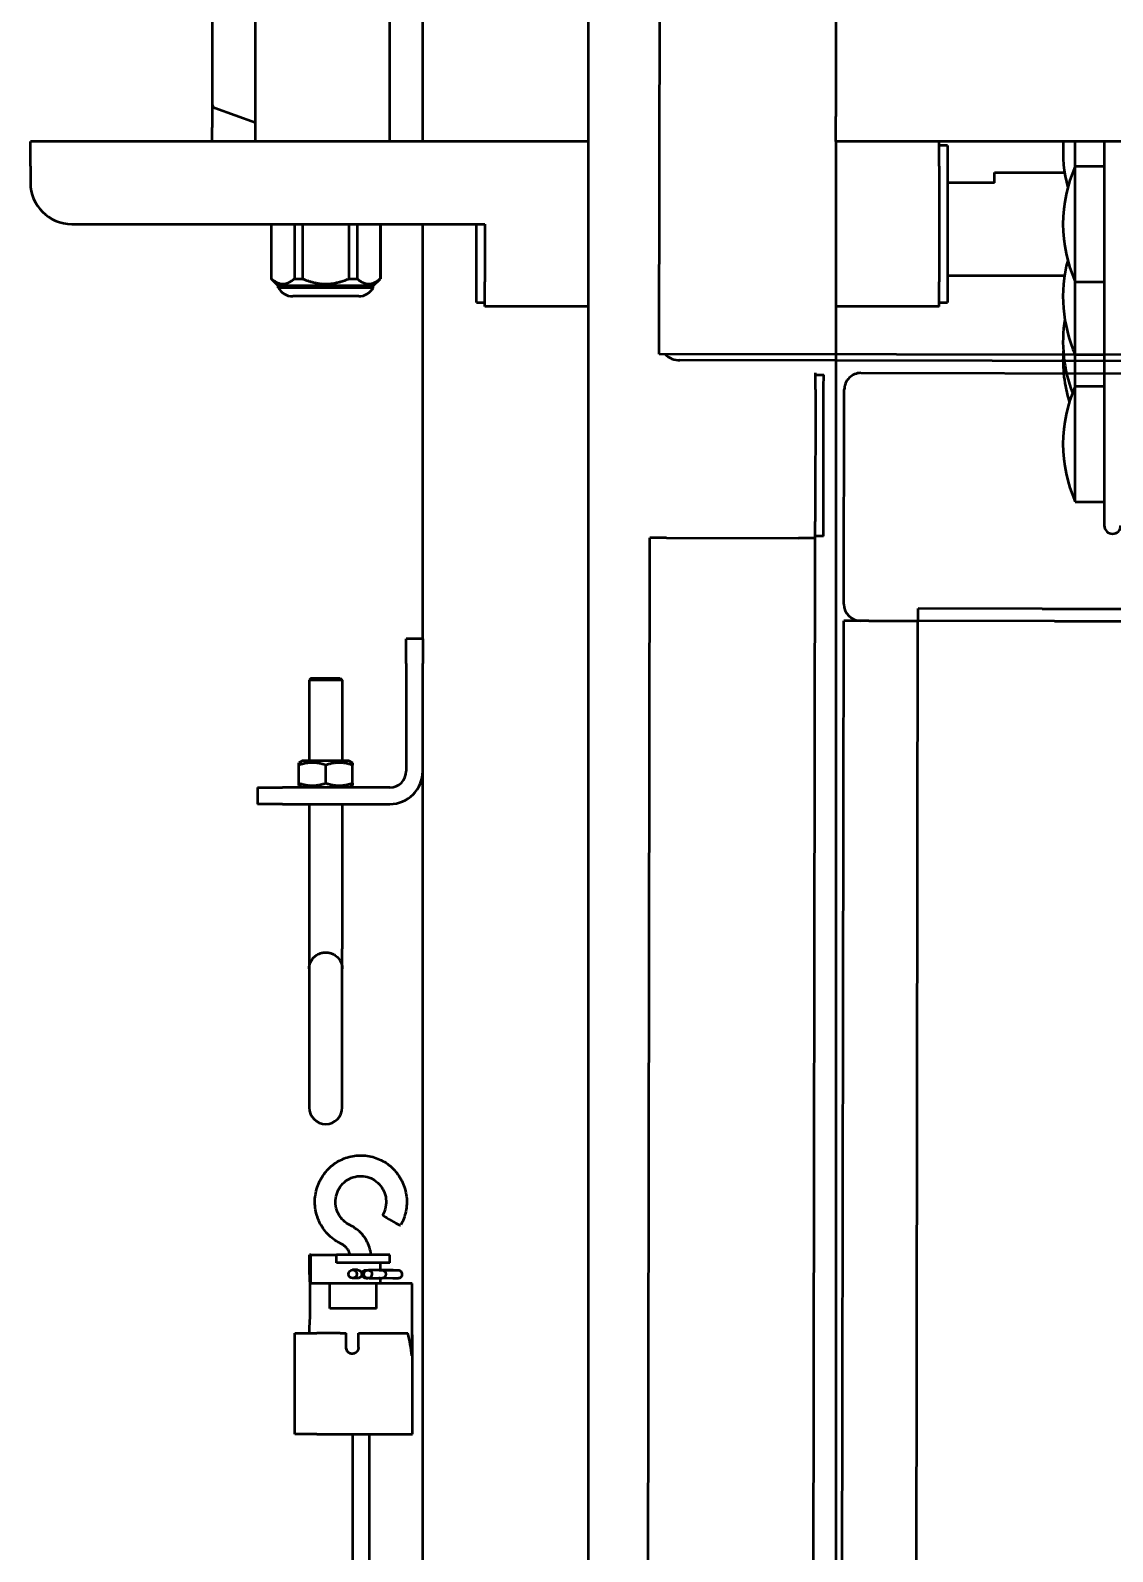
# Model space of a CAD drawing. Extents: x -3873 to 164127, y 7129 to 96529.
# Drawn here: x 50206.7 to 50468.7, y 60914.9 to 61283.2 of the extents above; entities that cross this region are included whole.
import ezdxf

# ---------------------------------------------------------------- set-up
doc = ezdxf.new("R2010")
doc.units = 0
doc.layers.add('LAYOUT Kromeka', color=1, linetype='CONTINUOUS', lineweight=5)
doc.layers.add('Visible (ISO)', color=7, linetype='CONTINUOUS', lineweight=50)

# ---------------------------------------------------------------- blocks, each defined once
blk = doc.blocks.new('KD43-180-CCW Feet Cutter & Unloader')
at = {"layer": 'Visible (ISO)', "color": 1}
for p, q in [((1762.8, 1183), (1762.8, 1534.8)), ((1758.8, 1183), (1758.8, 1527.39)), ((1645.8, 870), (1645.8, 1395.75)), ((1705.8, 284.25), (1705.8, 1395.75)), ((1745.8, 1265.82), (1745.8, 1022.44)), ((1765.83, 1183), (1748.3, 1183)), ((1748.3, 1183), (1748.3, 1160.42)), ((1771.42, 1183), (1765.83, 1183)), ((1771.42, 1183), (1776.77, 1183)), ((1776.77, 1183), (1776.77, 1158.55)), ((1748.4, 1160.45), (1748.4, 1146.55)), ((1761.39, 1162.05), (1761.39, 1158.55)), ((1764.33, 1162.05), (1764.33, 1158.55)), ((1764.34, 1162.05), (1764.34, 1158.55)), ((1748.35, 1158.55), (1748.4, 1158.55)), ((1761.39, 1158.55), (1749.4, 1158.55)), ((1764.34, 1158.55), (1764.33, 1158.55)), ((1765.83, 1158.55), (1764.34, 1158.55)), ((1765.83, 1158.55), (1771.42, 1158.55)), ((1776.77, 1158.55), (1771.42, 1158.55)), ((1773.2, 1158.55), (1773.2, 1157.03)), ((1773.05, 1153.24), (1773.05, 1148.33)), ((1756.99, 1152.55), (1756.99, 1146.55)), ((1756.99, 1152.55), (1768.27, 1152.55)), ((1768.27, 1152.55), (1768.27, 1146.55)), ((1748.4, 1146.55), (1756.99, 1146.55)), ((1756.05, 1146.55), (1756.05, 1145.28)), ((1756.99, 1146.55), (1768.27, 1146.55)), ((1768.27, 1146.55), (1772.88, 1146.55)), ((1772.88, 1146.55), (1772.88, 1139.55)), ((1753.01, 1143.28), (1756.05, 1143.27)), ((1753.02, 1145.28), (1755.66, 1145.27)), ((1756.05, 1143.27), (1755.95, 1143.27)), ((1756.05, 1143.28), (1756.05, 1141.55)), ((1756.34, 1143.27), (1756.46, 1143.27)), ((1756.35, 1145.27), (1756.46, 1145.27)), ((1758.79, 1143.26), (1758.93, 1143.26)), ((1758.81, 1145.26), (1758.94, 1145.26)), ((1759.49, 1143.26), (1759.08, 1143.27)), ((1759.52, 1145.26), (1759.11, 1145.27)), ((1761.59, 1145.25), (1762.78, 1145.25)), ((1761.59, 1143.25), (1762.78, 1143.25)), ((1773.2, 1143.81), (1773.2, 1139.55)), ((1753.8, 1141.55), (1766.66, 1141.55)), ((1753.8, 1141.55), (1753.8, 1139.55)), ((1753.8, 1139.55), (1766.66, 1139.55)), ((1766.66, 1141.55), (1766.66, 1139.55)), ((1772.88, 1139.55), (1766.66, 1139.55)), ((1772.88, 1139.55), (1773.2, 1139.55)), ((1765.3, 1103.94), (1765.3, 1070.3)), ((1773.3, 1070.3), (1773.3, 1103.94)), ((1765.3, 1070.3), (1765.3, 1065.52)), ((1773.3, 1065.52), (1773.3, 1070.3)), ((1765.3, 1030.44), (1765.3, 1065.52)), ((1773.3, 1030.44), (1773.3, 1065.52)), ((1779.8, 1030.44), (1753.8, 1030.44)), ((1779.8, 1030.44), (1785.8, 1030.44)), ((1785.8, 1026.44), (1785.8, 1030.44)), ((1753.8, 1026.44), (1779.8, 1026.44)), ((1763.65, 1026.44), (1762.8, 1025.95)), ((1762.8, 1025.37), (1762.8, 1025.95)), ((1762.8, 1025.37), (1762.8, 1021.02)), ((1769.3, 1025.37), (1769.3, 1021.02)), ((1774.95, 1026.44), (1775.8, 1025.95)), ((1775.8, 1025.95), (1775.8, 1025.37)), ((1775.8, 1025.37), (1775.8, 1021.02)), ((1785.8, 1026.44), (1779.8, 1026.44)), ((1745.8, 1022.44), (1745.8, 996.44)), ((1749.8, 996.44), (1749.8, 1022.44)), ((1762.8, 1020.44), (1762.8, 1021.02)), ((1763.65, 1019.94), (1762.8, 1020.44)), ((1774.95, 1019.94), (1775.8, 1020.44)), ((1775.8, 1021.02), (1775.8, 1020.44)), ((1763.65, 1019.94), (1774.95, 1019.94)), ((1765.3, 1000.44), (1765.3, 1019.94)), ((1773.3, 1000.44), (1773.3, 1019.94)), ((1765.3, 1000.44), (1773.3, 1000.44)), ((1765.8, 999.94), (1765.3, 1000.44)), ((1772.8, 999.94), (1765.8, 999.94)), ((1772.8, 999.94), (1773.3, 1000.44)), ((1745.8, 990.44), (1745.8, 996.44)), ((1749.8, 996.44), (1749.8, 990.44)), ((1745.8, 990.44), (1745.8, 890)), ((1745.8, 990.44), (1749.8, 990.44)), ((1580.8, 870), (1580.8, 963)), ((1587.83, 957.26), (1580.8, 957.26)), ((1587.83, 957.26), (1587.83, 929.26)), ((1587.83, 929.26), (1580.8, 929.26)), ((1587.83, 929.26), (1587.83, 921.63)), ((1587.83, 921.63), (1580.8, 921.63)), ((1587.83, 921.63), (1587.83, 904)), ((1620.8, 910), (1645.8, 910)), ((1620.8, 910), (1620.8, 904)), ((1705.8, 910), (1730.8, 910)), ((1730.8, 910), (1730.8, 904)), ((1618.8, 903), (1618.8, 909)), ((1620.8, 909), (1618.8, 909)), ((1732.8, 909), (1730.8, 909)), ((1732.8, 909), (1732.8, 903)), ((1761.3, 907.5), (1777.3, 907.5)), ((1587.83, 904), (1580.8, 904)), ((1587.83, 904), (1587.83, 876)), ((1618.8, 902.5), (1590.41, 902.5)), ((1618.8, 877), (1618.8, 903)), ((1620.8, 876), (1620.8, 904)), ((1730.8, 890), (1730.8, 904)), ((1732.8, 903), (1732.8, 890)), ((1757.8, 905), (1756.05, 903.25)), ((1756.1, 903.25), (1756.05, 903.25)), ((1756.05, 890), (1756.05, 903.25)), ((1756.1, 890), (1756.1, 903.25)), ((1757.8, 905.44), (1780.8, 905.44)), ((1757.8, 905.44), (1757.8, 905)), ((1757.8, 905), (1780.8, 905)), ((1763.68, 903.25), (1761.72, 903.25)), ((1761.72, 890), (1761.72, 903.25)), ((1763.68, 890), (1763.68, 903.25)), ((1774.92, 890), (1774.92, 903.25)), ((1776.88, 903.25), (1774.92, 903.25)), ((1776.88, 890), (1776.88, 903.25)), ((1780.8, 905.44), (1780.8, 905)), ((1780.8, 905), (1782.55, 903.25)), ((1782.5, 890), (1782.5, 903.25)), ((1782.55, 903.25), (1782.5, 903.25)), ((1782.55, 890), (1782.55, 903.25)), ((1830.8, 890), (1730.8, 890)), ((1607.4, 877.5), (1590.41, 877.5)), ((1607.4, 880), (1618.8, 880)), ((1607.4, 880), (1607.4, 877.5)), ((1618.8, 871), (1618.8, 877)), ((1840.8, 876), (1840.8, 880)), ((1587.83, 876), (1580.8, 876)), ((1587.83, 876), (1587.83, 870)), ((1620.8, 876), (1620.8, 870)), ((1840.8, 876), (1840.8, 870)), ((1185.8, 870), (1645.8, 870)), ((1618.8, 871), (1620.8, 871)), ((1645.8, 870), (1645.8, 864)), ((1705.8, 870), (1840.8, 870)), ((1745.8, 870), (1745.8, 806)), ((1753.8, 870), (1753.8, 806)), ((1786.3, 870), (1786.3, 804)), ((1796.8, 870), (1796.8, 866.62)), ((1796.8, 860.98), (1796.8, 866.62)), ((1645.8, 816), (1645.8, 864)), ((1786.3, 865.5), (1796.14, 861.92)), ((1796.8, 860.71), (1796.8, 860.98)), ((1796.8, 860.04), (1796.8, 860.71)), ((1796.8, 820.46), (1796.8, 860.04))]:
    blk.add_line(p, q, dxfattribs=at)
for centre, radius, start, end in [((1769.3, 1103.94), 4, 0, 180), ((1753.8, 1022.44), 8, 90, 180), ((1753.8, 1022.44), 4, 90, 180), ((1578.8, 963), 2, 0, 180), ((1556.3, 943.26), 34.5, 336.0589, 23.9411), ((1556.3, 922.92), 34.5, 356.357, 17.1473), ((1556.3, 918.53), 34.5, 350.9124, 21.0001), ((1556.3, 907.63), 34.5, 345.1933, 23.9411), ((1761.3, 903.5), 4, 90, 151.045), ((1777.3, 903.5), 4, 28.955, 90), ((1556.3, 890), 34.5, 336.0589, 23.9411), ((1830.8, 880), 10, 0, 90), ((1556.3, 872.37), 34.5, 356.0668, 14.8067), ((1795.8, 860.98), 1, 0, 70)]:
    blk.add_arc(centre, radius, start, end, dxfattribs=at)
for centre, major_axis, ratio, start_param, end_param in [((1760.8, 1164.07), (3.02, 21.82), 0.55582, 1.647579, 1.902325), ((1760.8, 1164.07), (3.02, -21.82), 0.55582, 4.635607, 4.890353), ((1760.8, 1164.07), (3, 21.65), 0.55582, 1.671467, 1.814859), ((1753.33, 1131.13), (2.17, -1.24), 0.083251, 0, 3.141593)]:
    blk.add_ellipse(centre, major_axis=major_axis, ratio=ratio, start_param=start_param, end_param=end_param, dxfattribs=at)
for centre, major_axis, ratio in [((1759.1, 1144.27), (0.014, 1), 0.995536), ((1762.78, 1144.25), (0, 1), 0.986041)]:
    blk.add_ellipse(centre, major_axis=major_axis, ratio=ratio, dxfattribs=at)
for points, knots in [([(1761.39, 1162.05), (1761.39, 1162.08), (1761.39, 1162.11), (1761.39, 1162.13), (1761.39, 1162.16), (1761.39, 1162.19), (1761.4, 1162.22), (1761.4, 1162.24), (1761.4, 1162.27), (1761.41, 1162.3), (1761.41, 1162.33), (1761.42, 1162.35), (1761.42, 1162.38), (1761.43, 1162.41), (1761.44, 1162.43), (1761.44, 1162.46), (1761.45, 1162.49), (1761.46, 1162.51), (1761.47, 1162.54), (1761.48, 1162.57), (1761.49, 1162.59), (1761.5, 1162.62), (1761.51, 1162.64), (1761.52, 1162.67), (1761.53, 1162.69), (1761.54, 1162.72), (1761.56, 1162.74), (1761.57, 1162.77), (1761.58, 1162.79), (1761.6, 1162.82), (1761.61, 1162.84), (1761.63, 1162.86), (1761.64, 1162.89), (1761.66, 1162.91), (1761.67, 1162.93), (1761.69, 1162.96), (1761.71, 1162.98), (1761.73, 1163), (1761.74, 1163.02), (1761.76, 1163.04), (1761.78, 1163.06), (1761.8, 1163.08), (1761.82, 1163.1), (1761.84, 1163.12), (1761.86, 1163.14), (1761.88, 1163.16), (1761.9, 1163.18), (1761.92, 1163.2), (1761.94, 1163.21), (1761.97, 1163.24), (1762.01, 1163.27), (1762.04, 1163.29), (1762.08, 1163.31), (1762.12, 1163.34), (1762.15, 1163.36), (1762.19, 1163.38), (1762.23, 1163.4), (1762.27, 1163.42), (1762.29, 1163.42), (1762.31, 1163.43), (1762.32, 1163.44), (1762.34, 1163.45), (1762.36, 1163.46), (1762.38, 1163.46), (1762.42, 1163.48), (1762.46, 1163.49), (1762.51, 1163.5), (1762.55, 1163.51), (1762.59, 1163.52), (1762.63, 1163.53), (1762.67, 1163.54), (1762.71, 1163.54), (1762.75, 1163.54), (1762.8, 1163.55), (1762.84, 1163.55), (1762.88, 1163.55), (1762.92, 1163.55), (1762.96, 1163.55), (1763.01, 1163.54), (1763.05, 1163.54), (1763.09, 1163.54), (1763.13, 1163.53), (1763.17, 1163.52), (1763.21, 1163.51), (1763.25, 1163.5), (1763.29, 1163.49), (1763.33, 1163.48), (1763.37, 1163.46), (1763.39, 1163.46), (1763.41, 1163.45), (1763.43, 1163.44), (1763.45, 1163.43), (1763.47, 1163.42), (1763.49, 1163.42), (1763.53, 1163.4), (1763.56, 1163.38), (1763.6, 1163.36), (1763.64, 1163.34), (1763.67, 1163.31), (1763.71, 1163.29), (1763.74, 1163.27), (1763.78, 1163.24), (1763.81, 1163.21), (1763.83, 1163.2), (1763.85, 1163.18), (1763.87, 1163.16), (1763.89, 1163.14), (1763.91, 1163.12), (1763.93, 1163.1), (1763.95, 1163.08), (1763.96, 1163.06), (1763.98, 1163.04), (1764, 1163.02), (1764.02, 1163), (1764.03, 1162.98), (1764.05, 1162.96), (1764.07, 1162.93), (1764.08, 1162.91), (1764.1, 1162.89), (1764.11, 1162.86), (1764.13, 1162.84), (1764.14, 1162.82), (1764.15, 1162.79), (1764.17, 1162.77), (1764.18, 1162.74), (1764.19, 1162.72), (1764.2, 1162.69), (1764.22, 1162.67), (1764.23, 1162.64), (1764.24, 1162.62), (1764.25, 1162.59), (1764.26, 1162.57), (1764.26, 1162.54), (1764.27, 1162.51), (1764.28, 1162.49), (1764.29, 1162.46), (1764.3, 1162.43), (1764.3, 1162.41), (1764.31, 1162.38), (1764.31, 1162.35), (1764.32, 1162.33), (1764.32, 1162.3), (1764.33, 1162.27), (1764.33, 1162.24), (1764.34, 1162.22), (1764.34, 1162.19), (1764.34, 1162.16), (1764.34, 1162.13), (1764.34, 1162.11), (1764.34, 1162.08), (1764.34, 1162.05)], [0, 0, 0, 0, 0.082987, 0.082987, 0.082987, 0.166304, 0.166304, 0.166304, 0.249831, 0.249831, 0.249831, 0.333433, 0.333433, 0.333433, 0.416974, 0.416974, 0.416974, 0.500317, 0.500317, 0.500317, 0.583338, 0.583338, 0.583338, 0.666294, 0.666294, 0.666294, 0.749584, 0.749584, 0.749584, 0.833095, 0.833095, 0.833095, 0.916695, 0.916695, 0.916695, 1.000248, 1.000248, 1.000248, 1.083622, 1.083622, 1.083622, 1.166691, 1.166691, 1.166691, 1.249612, 1.249612, 1.249612, 1.332867, 1.332867, 1.332867, 1.461712, 1.461712, 1.461712, 1.59063, 1.59063, 1.59063, 1.719134, 1.719134, 1.719134, 1.783092, 1.783092, 1.783092, 1.847006, 1.847006, 1.847006, 1.974988, 1.974988, 1.974988, 2.102809, 2.102809, 2.102809, 2.230578, 2.230578, 2.230578, 2.35829, 2.35829, 2.35829, 2.486001, 2.486001, 2.486001, 2.613741, 2.613741, 2.613741, 2.741577, 2.741577, 2.741577, 2.869617, 2.869617, 2.869617, 2.933576, 2.933576, 2.933576, 2.99748, 2.99748, 2.99748, 3.125856, 3.125856, 3.125856, 3.254735, 3.254735, 3.254735, 3.383632, 3.383632, 3.383632, 3.466969, 3.466969, 3.466969, 3.549984, 3.549984, 3.549984, 3.632945, 3.632945, 3.632945, 3.716242, 3.716242, 3.716242, 3.799756, 3.799756, 3.799756, 3.883356, 3.883356, 3.883356, 3.966905, 3.966905, 3.966905, 4.050272, 4.050272, 4.050272, 4.133332, 4.133332, 4.133332, 4.216257, 4.216257, 4.216257, 4.29952, 4.29952, 4.29952, 4.383018, 4.383018, 4.383018, 4.466616, 4.466616, 4.466616, 4.550177, 4.550177, 4.550177, 4.633567, 4.633567, 4.633567, 4.716658, 4.716658, 4.716658, 4.716658]), ([(1762.87, 1163.55), (1763.06, 1163.55), (1763.25, 1163.51), (1763.61, 1163.36), (1763.77, 1163.24), (1764.03, 1162.98), (1764.14, 1162.81), (1764.29, 1162.44), (1764.33, 1162.24), (1764.33, 1162.05)], [0.6795936, 0.6795936, 0.6795936, 0.6795936, 0.7353124, 0.7353124, 0.7918747, 0.7918747, 0.8484374, 0.8484374, 0.9050001, 0.9050001, 0.9050001, 0.9050001]), ([(1773.2, 1157.03), (1773.2, 1156.97), (1773.2, 1156.92), (1773.2, 1156.86), (1773.2, 1156.81), (1773.19, 1156.76), (1773.19, 1156.7), (1773.19, 1156.64), (1773.19, 1156.59), (1773.18, 1156.52), (1773.18, 1156.46), (1773.18, 1156.4), (1773.17, 1156.34), (1773.17, 1156.3), (1773.17, 1156.27), (1773.17, 1156.24), (1773.16, 1156.21), (1773.16, 1156.17), (1773.16, 1156.14), (1773.16, 1156.07), (1773.15, 1156), (1773.15, 1155.93), (1773.14, 1155.86), (1773.14, 1155.79), (1773.13, 1155.71), (1773.13, 1155.64), (1773.13, 1155.56), (1773.12, 1155.48), (1773.12, 1155.45), (1773.12, 1155.41), (1773.11, 1155.37), (1773.11, 1155.33), (1773.11, 1155.29), (1773.11, 1155.25), (1773.1, 1155.17), (1773.1, 1155.09), (1773.1, 1155.01), (1773.09, 1154.93), (1773.09, 1154.85), (1773.09, 1154.77), (1773.08, 1154.72), (1773.08, 1154.68), (1773.08, 1154.64), (1773.08, 1154.6), (1773.08, 1154.56), (1773.08, 1154.52), (1773.07, 1154.47), (1773.07, 1154.43), (1773.07, 1154.39), (1773.07, 1154.35), (1773.07, 1154.31), (1773.07, 1154.26), (1773.07, 1154.22), (1773.07, 1154.18), (1773.06, 1154.14), (1773.06, 1154.11), (1773.06, 1154.09), (1773.06, 1154.07), (1773.06, 1154.06), (1773.06, 1154.05), (1773.06, 1154.04), (1773.06, 1154.03), (1773.06, 1154.02), (1773.06, 1154.01), (1773.06, 1153.92), (1773.06, 1153.84), (1773.06, 1153.75), (1773.06, 1153.67), (1773.06, 1153.58), (1773.05, 1153.49), (1773.05, 1153.41), (1773.05, 1153.32), (1773.05, 1153.24)], [8.804511, 8.804511, 8.804511, 8.804511, 9.088109, 9.088109, 9.088109, 9.349043, 9.349043, 9.349043, 9.609465, 9.609465, 9.609465, 9.868732, 9.868732, 9.868732, 9.997968, 9.997968, 9.997968, 10.12723, 10.12723, 10.12723, 10.385791, 10.385791, 10.385791, 10.644721, 10.644721, 10.644721, 10.903595, 10.903595, 10.903595, 11.032853, 11.032853, 11.032853, 11.162169, 11.162169, 11.162169, 11.421066, 11.421066, 11.421066, 11.679984, 11.679984, 11.679984, 11.809309, 11.809309, 11.809309, 11.938543, 11.938543, 11.938543, 12.067836, 12.067836, 12.067836, 12.197161, 12.197161, 12.197161, 12.326475, 12.326475, 12.326475, 12.39111, 12.39111, 12.39111, 12.42342, 12.42342, 12.42342, 12.455723, 12.455723, 12.455723, 12.714302, 12.714302, 12.714302, 12.973028, 12.973028, 12.973028, 13.231616, 13.231616, 13.231616, 13.231616]), ([(1773.05, 1148.33), (1773.05, 1148.27), (1773.05, 1148.2), (1773.05, 1148.14), (1773.05, 1148.07), (1773.06, 1148.01), (1773.06, 1147.94), (1773.06, 1147.88), (1773.06, 1147.81), (1773.06, 1147.75), (1773.06, 1147.68), (1773.06, 1147.62), (1773.06, 1147.55), (1773.06, 1147.49), (1773.06, 1147.42), (1773.07, 1147.36), (1773.07, 1147.29), (1773.07, 1147.23), (1773.07, 1147.17), (1773.07, 1147.1), (1773.07, 1147.04), (1773.08, 1146.97), (1773.08, 1146.91), (1773.08, 1146.85), (1773.08, 1146.78), (1773.08, 1146.72), (1773.09, 1146.66), (1773.09, 1146.59), (1773.09, 1146.53), (1773.09, 1146.47), (1773.1, 1146.41), (1773.1, 1146.28), (1773.11, 1146.16), (1773.11, 1146.04), (1773.12, 1145.91), (1773.12, 1145.79), (1773.13, 1145.67), (1773.13, 1145.62), (1773.14, 1145.56), (1773.14, 1145.5), (1773.14, 1145.44), (1773.14, 1145.38), (1773.15, 1145.32), (1773.15, 1145.23), (1773.16, 1145.14), (1773.16, 1145.05), (1773.16, 1144.97), (1773.17, 1144.88), (1773.17, 1144.79), (1773.17, 1144.75), (1773.17, 1144.71), (1773.18, 1144.67), (1773.18, 1144.62), (1773.18, 1144.58), (1773.18, 1144.54), (1773.18, 1144.46), (1773.19, 1144.38), (1773.19, 1144.3), (1773.19, 1144.22), (1773.19, 1144.14), (1773.2, 1144.07), (1773.2, 1144.03), (1773.2, 1143.99), (1773.2, 1143.96), (1773.2, 1143.92), (1773.2, 1143.89), (1773.2, 1143.85), (1773.2, 1143.84), (1773.2, 1143.83), (1773.2, 1143.81)], [0, 0, 0, 0, 0.195803, 0.195803, 0.195803, 0.391758, 0.391758, 0.391758, 0.587772, 0.587772, 0.587772, 0.783743, 0.783743, 0.783743, 0.979567, 0.979567, 0.979567, 1.175311, 1.175311, 1.175311, 1.371112, 1.371112, 1.371112, 1.566889, 1.566889, 1.566889, 1.76266, 1.76266, 1.76266, 1.95863, 1.95863, 1.95863, 2.350861, 2.350861, 2.350861, 2.742917, 2.742917, 2.742917, 2.938696, 2.938696, 2.938696, 3.134584, 3.134584, 3.134584, 3.442283, 3.442283, 3.442283, 3.749944, 3.749944, 3.749944, 3.903646, 3.903646, 3.903646, 4.057243, 4.057243, 4.057243, 4.364697, 4.364697, 4.364697, 4.672129, 4.672129, 4.672129, 4.825775, 4.825775, 4.825775, 4.979885, 4.979885, 4.979885, 5.039042, 5.039042, 5.039042, 5.039042]), ([(1756.05, 1143.26), (1755.89, 1143.26), (1755.74, 1143.26), (1755.21, 1143.27), (1754.83, 1143.27), (1754.11, 1143.27), (1753.76, 1143.27), (1753.13, 1143.28), (1752.84, 1143.28), (1752.38, 1143.28), (1752.19, 1143.28), (1751.92, 1143.29), (1751.88, 1143.28), (1751.81, 1143.29), (1751.8, 1143.29), (1751.79, 1143.29), (1751.78, 1143.29), (1751.77, 1143.29), (1751.77, 1143.29), (1751.74, 1143.29), (1751.72, 1143.29), (1751.68, 1143.3), (1751.66, 1143.3), (1751.58, 1143.32), (1751.52, 1143.33), (1751.38, 1143.39), (1751.29, 1143.44), (1751.13, 1143.57), (1751.05, 1143.65), (1750.94, 1143.83), (1750.89, 1143.93), (1750.84, 1144.13), (1750.83, 1144.24), (1750.84, 1144.45), (1750.87, 1144.56), (1750.94, 1144.76), (1751, 1144.85), (1751.14, 1145.01), (1751.22, 1145.08), (1751.4, 1145.19), (1751.5, 1145.24), (1751.63, 1145.27), (1751.66, 1145.27), (1751.7, 1145.28), (1751.72, 1145.28), (1751.75, 1145.28), (1751.75, 1145.28), (1751.77, 1145.28), (1751.78, 1145.28), (1751.79, 1145.29), (1751.8, 1145.29), (1751.81, 1145.29), (1751.82, 1145.29), (1751.83, 1145.29), (1751.83, 1145.29), (1751.84, 1145.29), (1751.85, 1145.29), (1751.9, 1145.29), (1751.97, 1145.29), (1752.19, 1145.29), (1752.4, 1145.29), (1752.77, 1145.28), (1752.89, 1145.28), (1753.02, 1145.28)], [0.416877, 0.416877, 0.416877, 0.416877, 0.464239, 0.464239, 0.575822, 0.575822, 0.687402, 0.687402, 0.798997, 0.798997, 0.910657, 0.910657, 1.022478, 1.022478, 1.029428, 1.029428, 1.031442, 1.031442, 1.034632, 1.034632, 1.041056, 1.041056, 1.04733, 1.04733, 1.064888, 1.064888, 1.094378, 1.094378, 1.126252, 1.126252, 1.158114, 1.158114, 1.189978, 1.189978, 1.221842, 1.221842, 1.253706, 1.253706, 1.28557, 1.28557, 1.31743, 1.31743, 1.325124, 1.325124, 1.330902, 1.330902, 1.3335, 1.3335, 1.336678, 1.336678, 1.339858, 1.339858, 1.346189, 1.346189, 1.354637, 1.354637, 1.379961, 1.379961, 1.456323, 1.456323, 1.575367, 1.575367, 1.62707, 1.62707, 1.62707, 1.62707]), ([(1753.01, 1143.28), (1752.72, 1143.28), (1752.48, 1143.28), (1752.11, 1143.29), (1751.97, 1143.29), (1751.87, 1143.29), (1751.85, 1143.29), (1751.85, 1143.29)], [0, 0, 0, 0, 0.1133688, 0.1133688, 0.2245975, 0.2245975, 0.2725485, 0.2725485, 0.2725485, 0.2725485]), ([(1755.95, 1143.27), (1755.86, 1143.28), (1755.8, 1143.28), (1755.76, 1143.28), (1755.76, 1143.28), (1755.75, 1143.28), (1755.75, 1143.28), (1755.74, 1143.28), (1755.73, 1143.28), (1755.72, 1143.28), (1755.72, 1143.28), (1755.71, 1143.28), (1755.69, 1143.28), (1755.67, 1143.28), (1755.66, 1143.28), (1755.63, 1143.29), (1755.6, 1143.29), (1755.52, 1143.31), (1755.46, 1143.32), (1755.31, 1143.38), (1755.21, 1143.44), (1755.05, 1143.57), (1754.98, 1143.65), (1754.87, 1143.83), (1754.82, 1143.93), (1754.77, 1144.14), (1754.76, 1144.24), (1754.78, 1144.46), (1754.8, 1144.56), (1754.88, 1144.76), (1754.94, 1144.85), (1755.08, 1145.01), (1755.16, 1145.08), (1755.35, 1145.19), (1755.45, 1145.23), (1755.58, 1145.26), (1755.6, 1145.26), (1755.65, 1145.27), (1755.67, 1145.27), (1755.69, 1145.27), (1755.7, 1145.27), (1755.72, 1145.28), (1755.72, 1145.28), (1755.73, 1145.28), (1755.74, 1145.28), (1755.75, 1145.28), (1755.75, 1145.28), (1755.76, 1145.28), (1755.76, 1145.28), (1755.77, 1145.28), (1755.77, 1145.28), (1755.79, 1145.28), (1755.81, 1145.28), (1755.92, 1145.28), (1756.04, 1145.28), (1756.25, 1145.27), (1756.3, 1145.27), (1756.35, 1145.27)], [0, 0, 0, 0, 0.0655355, 0.0655355, 0.0742259, 0.0742259, 0.0807516, 0.0807516, 0.0843344, 0.0843344, 0.0859662, 0.0859662, 0.0892737, 0.0892737, 0.0925201, 0.0925201, 0.0998872, 0.0998872, 0.1184841, 0.1184841, 0.1493613, 0.1493613, 0.1812366, 0.1812366, 0.2130994, 0.2130994, 0.2449632, 0.2449632, 0.276827, 0.276827, 0.3086907, 0.3086907, 0.3405545, 0.3405545, 0.3724169, 0.3724169, 0.3802086, 0.3802086, 0.3860579, 0.3860579, 0.3889697, 0.3889697, 0.3910054, 0.3910054, 0.392637, 0.392637, 0.3959189, 0.3959189, 0.3995375, 0.3995375, 0.4103779, 0.4103779, 0.4429446, 0.4429446, 0.5218405, 0.5218405, 0.5430116, 0.5430116, 0.5430116, 0.5430116]), ([(1756.34, 1143.27), (1756.19, 1143.28), (1756.06, 1143.28), (1755.87, 1143.28), (1755.81, 1143.28), (1755.78, 1143.28), (1755.78, 1143.28), (1755.78, 1143.28)], [0, 0, 0, 0, 0.0646971, 0.0646971, 0.1281028, 0.1281028, 0.1396575, 0.1396575, 0.1396575, 0.1396575]), ([(1758.81, 1145.26), (1758.8, 1145.26), (1758.79, 1145.26), (1758.78, 1145.26), (1758.74, 1145.26), (1758.71, 1145.26), (1758.67, 1145.26), (1758.64, 1145.26), (1758.6, 1145.26), (1758.57, 1145.26), (1758.53, 1145.26), (1758.5, 1145.26), (1758.46, 1145.26), (1758.43, 1145.26), (1758.39, 1145.26), (1758.36, 1145.25), (1758.33, 1145.25), (1758.29, 1145.25), (1758.26, 1145.25), (1758.23, 1145.25), (1758.19, 1145.25), (1758.16, 1145.25), (1758.13, 1145.24), (1758.09, 1145.24), (1758.06, 1145.24), (1758.03, 1145.24), (1758, 1145.24), (1757.97, 1145.24), (1757.93, 1145.23), (1757.9, 1145.23), (1757.87, 1145.23), (1757.84, 1145.23), (1757.81, 1145.23), (1757.78, 1145.23), (1757.75, 1145.23), (1757.72, 1145.23), (1757.69, 1145.23), (1757.66, 1145.23), (1757.63, 1145.22), (1757.6, 1145.22), (1757.57, 1145.22), (1757.54, 1145.22), (1757.51, 1145.22), (1757.48, 1145.22), (1757.46, 1145.22), (1757.43, 1145.22), (1757.4, 1145.22), (1757.37, 1145.22), (1757.35, 1145.22), (1757.32, 1145.22), (1757.29, 1145.22), (1757.27, 1145.22), (1757.24, 1145.23), (1757.21, 1145.23), (1757.19, 1145.23), (1757.16, 1145.23), (1757.14, 1145.23), (1757.11, 1145.23), (1757.09, 1145.23), (1757.06, 1145.23), (1757.04, 1145.23), (1757.01, 1145.24), (1756.99, 1145.24), (1756.97, 1145.24), (1756.94, 1145.24), (1756.92, 1145.24), (1756.9, 1145.24), (1756.87, 1145.25), (1756.85, 1145.25), (1756.83, 1145.25), (1756.81, 1145.25), (1756.79, 1145.25), (1756.77, 1145.25), (1756.75, 1145.26), (1756.72, 1145.26), (1756.7, 1145.26), (1756.68, 1145.26), (1756.67, 1145.26), (1756.65, 1145.26), (1756.63, 1145.27), (1756.61, 1145.27), (1756.59, 1145.27), (1756.57, 1145.27), (1756.55, 1145.27), (1756.54, 1145.27), (1756.52, 1145.27), (1756.5, 1145.27), (1756.49, 1145.27), (1756.48, 1145.27), (1756.47, 1145.27), (1756.46, 1145.27)], [0.204171, 0.204171, 0.204171, 0.204171, 0.237211, 0.237211, 0.237211, 0.355814, 0.355814, 0.355814, 0.474347, 0.474347, 0.474347, 0.592949, 0.592949, 0.592949, 0.711645, 0.711645, 0.711645, 0.830402, 0.830402, 0.830402, 0.949182, 0.949182, 0.949182, 1.067945, 1.067945, 1.067945, 1.186653, 1.186653, 1.186653, 1.305266, 1.305266, 1.305266, 1.423794, 1.423794, 1.423794, 1.542385, 1.542385, 1.542385, 1.661017, 1.661017, 1.661017, 1.779648, 1.779648, 1.779648, 1.89824, 1.89824, 1.89824, 2.01677, 2.01677, 2.01677, 2.135416, 2.135416, 2.135416, 2.254215, 2.254215, 2.254215, 2.37314, 2.37314, 2.37314, 2.492155, 2.492155, 2.492155, 2.611221, 2.611221, 2.611221, 2.730298, 2.730298, 2.730298, 2.849346, 2.849346, 2.849346, 2.968323, 2.968323, 2.968323, 3.08719, 3.08719, 3.08719, 3.205907, 3.205907, 3.205907, 3.324457, 3.324457, 3.324457, 3.44303, 3.44303, 3.44303, 3.561639, 3.561639, 3.561639, 3.628332, 3.628332, 3.628332, 3.628332]), ([(1756.46, 1143.27), (1756.47, 1143.27), (1756.48, 1143.27), (1756.48, 1143.27), (1756.5, 1143.27), (1756.52, 1143.27), (1756.53, 1143.28), (1756.55, 1143.28), (1756.57, 1143.28), (1756.59, 1143.28), (1756.6, 1143.28), (1756.62, 1143.28), (1756.64, 1143.28), (1756.66, 1143.28), (1756.68, 1143.28), (1756.7, 1143.28), (1756.72, 1143.29), (1756.74, 1143.29), (1756.76, 1143.29), (1756.78, 1143.29), (1756.8, 1143.29), (1756.83, 1143.29), (1756.85, 1143.3), (1756.87, 1143.3), (1756.89, 1143.3), (1756.92, 1143.3), (1756.94, 1143.3), (1756.96, 1143.3), (1756.99, 1143.3), (1757.01, 1143.31), (1757.03, 1143.31), (1757.06, 1143.31), (1757.08, 1143.31), (1757.11, 1143.31), (1757.13, 1143.31), (1757.16, 1143.31), (1757.18, 1143.31), (1757.21, 1143.31), (1757.23, 1143.31), (1757.26, 1143.31), (1757.29, 1143.32), (1757.31, 1143.32), (1757.34, 1143.32), (1757.37, 1143.32), (1757.4, 1143.32), (1757.42, 1143.32), (1757.45, 1143.32), (1757.48, 1143.32), (1757.51, 1143.31), (1757.54, 1143.31), (1757.57, 1143.31), (1757.59, 1143.31), (1757.62, 1143.31), (1757.65, 1143.31), (1757.68, 1143.31), (1757.71, 1143.31), (1757.74, 1143.31), (1757.77, 1143.31), (1757.8, 1143.31), (1757.84, 1143.3), (1757.87, 1143.3), (1757.9, 1143.3), (1757.93, 1143.3), (1757.96, 1143.3), (1757.99, 1143.3), (1758.02, 1143.29), (1758.06, 1143.29), (1758.09, 1143.29), (1758.12, 1143.29), (1758.15, 1143.29), (1758.19, 1143.29), (1758.22, 1143.28), (1758.25, 1143.28), (1758.29, 1143.28), (1758.32, 1143.28), (1758.35, 1143.28), (1758.39, 1143.28), (1758.42, 1143.27), (1758.46, 1143.27), (1758.49, 1143.27), (1758.53, 1143.27), (1758.56, 1143.27), (1758.6, 1143.27), (1758.63, 1143.27), (1758.67, 1143.27), (1758.7, 1143.26), (1758.74, 1143.26), (1758.77, 1143.26), (1758.78, 1143.26), (1758.79, 1143.26), (1758.79, 1143.26)], [0.194305, 0.194305, 0.194305, 0.194305, 0.236981, 0.236981, 0.236981, 0.355516, 0.355516, 0.355516, 0.474016, 0.474016, 0.474016, 0.592491, 0.592491, 0.592491, 0.711131, 0.711131, 0.711131, 0.829918, 0.829918, 0.829918, 0.948814, 0.948814, 0.948814, 1.06778, 1.06778, 1.06778, 1.186775, 1.186775, 1.186775, 1.305757, 1.305757, 1.305757, 1.424687, 1.424687, 1.424687, 1.543526, 1.543526, 1.543526, 1.66224, 1.66224, 1.66224, 1.780799, 1.780799, 1.780799, 1.899278, 1.899278, 1.899278, 2.017907, 2.017907, 2.017907, 2.136674, 2.136674, 2.136674, 2.255546, 2.255546, 2.255546, 2.374487, 2.374487, 2.374487, 2.493458, 2.493458, 2.493458, 2.612418, 2.612418, 2.612418, 2.731326, 2.731326, 2.731326, 2.85014, 2.85014, 2.85014, 2.968819, 2.968819, 2.968819, 3.087325, 3.087325, 3.087325, 3.205837, 3.205837, 3.205837, 3.324443, 3.324443, 3.324443, 3.443084, 3.443084, 3.443084, 3.561707, 3.561707, 3.561707, 3.583733, 3.583733, 3.583733, 3.583733]), ([(1759.52, 1145.26), (1759.52, 1145.26), (1759.53, 1145.26), (1759.54, 1145.26), (1759.54, 1145.26), (1759.54, 1145.26), (1759.55, 1145.26), (1759.55, 1145.26), (1759.56, 1145.26), (1759.57, 1145.26), (1759.57, 1145.26), (1759.6, 1145.26), (1759.62, 1145.26), (1759.7, 1145.25), (1759.77, 1145.23), (1759.89, 1145.19), (1759.96, 1145.16), (1760.07, 1145.09), (1760.13, 1145.05), (1760.23, 1144.96), (1760.27, 1144.91), (1760.35, 1144.81), (1760.39, 1144.75), (1760.45, 1144.62), (1760.47, 1144.56), (1760.5, 1144.43), (1760.51, 1144.36), (1760.51, 1144.23), (1760.51, 1144.16), (1760.49, 1144.03), (1760.47, 1143.96), (1760.42, 1143.84), (1760.39, 1143.77), (1760.32, 1143.66), (1760.27, 1143.61), (1760.18, 1143.51), (1760.13, 1143.47), (1760.01, 1143.39), (1759.95, 1143.36), (1759.83, 1143.31), (1759.76, 1143.29), (1759.66, 1143.27), (1759.63, 1143.27), (1759.59, 1143.26), (1759.58, 1143.26), (1759.57, 1143.26), (1759.56, 1143.26), (1759.55, 1143.26), (1759.54, 1143.26), (1759.53, 1143.26), (1759.52, 1143.26), (1759.49, 1143.26), (1759.48, 1143.26), (1759.41, 1143.26), (1759.35, 1143.26), (1759.18, 1143.26), (1759.07, 1143.26), (1758.93, 1143.26)], [0, 0, 0, 0, 0.0093596, 0.0093596, 0.0118779, 0.0118779, 0.0144113, 0.0144113, 0.0156747, 0.0156747, 0.0182353, 0.0182353, 0.0233321, 0.0233321, 0.0436258, 0.0436258, 0.0638478, 0.0638478, 0.0840694, 0.0840694, 0.1042909, 0.1042909, 0.1245125, 0.1245125, 0.1447341, 0.1447341, 0.1649557, 0.1649557, 0.1851773, 0.1851773, 0.2053989, 0.2053989, 0.2256204, 0.2256204, 0.245842, 0.245842, 0.2660636, 0.2660636, 0.2862853, 0.2862853, 0.3065082, 0.3065082, 0.3165936, 0.3165936, 0.319115, 0.319115, 0.321659, 0.321659, 0.3242249, 0.3242249, 0.3293382, 0.3293382, 0.3695793, 0.3695793, 0.4170934, 0.4170934, 0.4741352, 0.4741352, 0.4741352, 0.4741352]), ([(1761.59, 1143.25), (1761.47, 1143.25), (1761.33, 1143.28), (1761.09, 1143.38), (1760.97, 1143.45), (1760.79, 1143.63), (1760.72, 1143.74), (1760.61, 1143.99), (1760.59, 1144.12), (1760.59, 1144.25), (1760.59, 1144.38), (1760.61, 1144.51), (1760.72, 1144.76), (1760.79, 1144.87), (1760.97, 1145.05), (1761.09, 1145.12), (1761.33, 1145.22), (1761.47, 1145.25), (1761.59, 1145.25)], [-0.1511624, -0.1511624, -0.1511624, -0.1511624, -0.1133731, -0.1133731, -0.0755838, -0.0755838, -0.0377919, -0.0377919, 0, 0, 0, 0.0377919, 0.0377919, 0.0755838, 0.0755838, 0.1133731, 0.1133731, 0.1511624, 0.1511624, 0.1511624, 0.1511624]), ([(1758.35, 1139.55), (1758.42, 1138.94), (1758.55, 1138.35), (1758.92, 1137.19), (1759.17, 1136.63), (1759.76, 1135.56), (1760.12, 1135.06), (1760.91, 1134.15), (1761.36, 1133.73), (1762.33, 1132.99), (1762.85, 1132.67), (1763.4, 1132.41)], [0.111252, 0.111252, 0.111252, 0.111252, 0.315097, 0.315097, 0.518942, 0.518942, 0.722786, 0.722786, 0.926631, 0.926631, 1.130476, 1.130476, 1.130476, 1.130476]), ([(1763.42, 1139.55), (1763.48, 1139.32), (1763.56, 1139.1), (1763.75, 1138.67), (1763.86, 1138.46), (1764.13, 1138.07), (1764.27, 1137.89), (1764.6, 1137.56), (1764.77, 1137.41), (1765.15, 1137.14), (1765.35, 1137.02), (1765.55, 1136.92)], [0.2493976, 0.2493976, 0.2493976, 0.2493976, 0.4256132, 0.4256132, 0.6018288, 0.6018288, 0.7780445, 0.7780445, 0.9542601, 0.9542601, 1.1304757, 1.1304757, 1.1304757, 1.1304757]), ([(1765.55, 1136.92), (1766.63, 1136.41), (1767.61, 1135.72), (1769.33, 1134.07), (1770.06, 1133.1), (1771.18, 1130.99), (1771.57, 1129.84), (1771.97, 1127.47), (1771.98, 1126.25), (1771.62, 1123.87), (1771.25, 1122.71), (1770.17, 1120.57), (1769.46, 1119.59), (1767.77, 1117.9), (1766.79, 1117.19), (1764.66, 1116.13), (1763.51, 1115.77), (1761.16, 1115.44), (1759.96, 1115.47), (1757.63, 1115.9), (1756.5, 1116.3), (1754.43, 1117.45), (1753.48, 1118.19), (1751.86, 1119.94), (1751.19, 1120.95), (1750.2, 1123.13), (1749.87, 1124.3), (1749.61, 1126.69), (1749.67, 1127.91), (1750.15, 1130.23), (1750.57, 1131.34), (1751.15, 1132.36)], [2.011117, 2.011117, 2.011117, 2.011117, 2.33, 2.33, 2.649937, 2.649937, 2.970933, 2.970933, 3.292586, 3.292586, 3.61426, 3.61426, 3.93531, 3.93531, 4.25531, 4.25531, 4.574241, 4.574241, 4.892521, 4.892521, 5.21085, 5.21085, 5.529904, 5.529904, 5.850048, 5.850048, 6.171203, 6.171203, 6.492912, 6.492912, 6.806784, 6.806784, 6.806784, 6.806784]), ([(1763.4, 1132.41), (1763.99, 1132.13), (1764.54, 1131.74), (1765.5, 1130.82), (1765.9, 1130.28), (1766.51, 1129.11), (1766.73, 1128.47), (1766.95, 1127.16), (1766.96, 1126.49), (1766.77, 1125.18), (1766.57, 1124.54), (1765.99, 1123.36), (1765.6, 1122.81), (1764.68, 1121.87), (1764.15, 1121.48), (1762.98, 1120.87), (1762.35, 1120.67), (1761.05, 1120.47), (1760.39, 1120.48), (1759.09, 1120.71), (1758.46, 1120.94), (1757.3, 1121.58), (1756.77, 1121.99), (1755.88, 1122.97), (1755.51, 1123.53), (1754.96, 1124.74), (1754.78, 1125.39), (1754.64, 1126.7), (1754.67, 1127.37), (1754.93, 1128.67), (1755.17, 1129.3), (1755.49, 1129.87), (1755.5, 1129.88), (1755.5, 1129.89)], [2.011117, 2.011117, 2.011117, 2.011117, 2.33382, 2.33382, 2.653893, 2.653893, 2.971486, 2.971486, 3.287616, 3.287616, 3.603691, 3.603691, 3.921121, 3.921121, 4.240953, 4.240953, 4.56343, 4.56343, 4.887645, 4.887645, 5.211779, 5.211779, 5.534044, 5.534044, 5.853621, 5.853621, 6.170853, 6.170853, 6.486864, 6.486864, 6.803086, 6.803086, 6.806784, 6.806784, 6.806784, 6.806784]), ([(1769.3, 1066.36), (1769.02, 1066.36), (1768.74, 1066.39), (1768.2, 1066.5), (1767.93, 1066.58), (1767.68, 1066.7), (1767.39, 1066.82), (1767.12, 1066.98), (1766.29, 1067.6), (1765.84, 1068.2), (1765.43, 1069.23), (1765.34, 1069.61), (1765.3, 1070.1), (1765.3, 1070.2), (1765.3, 1070.3)], [-6.283185, -6.283185, -6.283185, -6.283185, -6.073913, -6.073913, -5.864642, -5.864642, -5.864642, -5.629778, -5.629778, -5.082223, -5.082223, -4.785742, -4.785742, -4.71055, -4.71055, -4.71055, -4.71055]), ([(1773.3, 1070.3), (1773.3, 1069.81), (1773.21, 1069.32), (1772.72, 1068.09), (1772.15, 1067.41), (1771.27, 1066.86), (1771.1, 1066.77), (1770.92, 1066.7), (1770.67, 1066.58), (1770.4, 1066.5), (1769.86, 1066.39), (1769.58, 1066.36), (1769.3, 1066.36)], [-1.572635, -1.572635, -1.572635, -1.572635, -1.200962, -1.200962, -0.561907, -0.561907, -0.418544, -0.418544, -0.418544, -0.209272, -0.209272, 0, 0, 0, 0]), ([(1761.72, 903.25), (1761.6, 903.34), (1761.49, 903.43), (1761.38, 903.52), (1761.27, 903.61), (1761.15, 903.69), (1761.04, 903.76), (1760.93, 903.84), (1760.81, 903.91), (1760.7, 903.98), (1760.64, 904.01), (1760.58, 904.04), (1760.52, 904.07), (1760.46, 904.1), (1760.4, 904.13), (1760.35, 904.16), (1760.29, 904.19), (1760.23, 904.21), (1760.17, 904.24), (1760.11, 904.26), (1760.05, 904.28), (1759.99, 904.31), (1759.93, 904.33), (1759.87, 904.35), (1759.81, 904.36), (1759.75, 904.38), (1759.69, 904.4), (1759.63, 904.41), (1759.57, 904.43), (1759.51, 904.44), (1759.45, 904.45), (1759.39, 904.46), (1759.33, 904.47), (1759.27, 904.48), (1759.21, 904.49), (1759.15, 904.49), (1759.09, 904.49), (1759.03, 904.5), (1758.97, 904.5), (1758.91, 904.5), (1758.85, 904.5), (1758.78, 904.5), (1758.72, 904.49), (1758.66, 904.49), (1758.6, 904.49), (1758.54, 904.48), (1758.48, 904.47), (1758.42, 904.46), (1758.36, 904.45), (1758.3, 904.44), (1758.24, 904.43), (1758.18, 904.41), (1758.12, 904.4), (1758.06, 904.38), (1758.01, 904.37), (1757.95, 904.35), (1757.89, 904.33), (1757.83, 904.31), (1757.77, 904.29), (1757.71, 904.26), (1757.65, 904.24), (1757.59, 904.21), (1757.53, 904.19), (1757.47, 904.16), (1757.41, 904.13), (1757.35, 904.11), (1757.3, 904.08), (1757.24, 904.04), (1757.18, 904.01), (1757.12, 903.98), (1757.06, 903.95), (1757, 903.91), (1756.95, 903.88), (1756.89, 903.84), (1756.83, 903.8), (1756.77, 903.76), (1756.66, 903.69), (1756.55, 903.61), (1756.43, 903.52), (1756.32, 903.43), (1756.21, 903.34), (1756.1, 903.25)], [0, 0, 0, 0, 0.723558, 0.723558, 0.723558, 1.446324, 1.446324, 1.446324, 2.168248, 2.168248, 2.168248, 2.529072, 2.529072, 2.529072, 2.890679, 2.890679, 2.890679, 3.253094, 3.253094, 3.253094, 3.616127, 3.616127, 3.616127, 3.979589, 3.979589, 3.979589, 4.343295, 4.343295, 4.343295, 4.707067, 4.707067, 4.707067, 5.070734, 5.070734, 5.070734, 5.43414, 5.43414, 5.43414, 5.797146, 5.797146, 5.797146, 6.159632, 6.159632, 6.159632, 6.521502, 6.521502, 6.521502, 6.882692, 6.882692, 6.882692, 7.243522, 7.243522, 7.243522, 7.604686, 7.604686, 7.604686, 7.966243, 7.966243, 7.966243, 8.328199, 8.328199, 8.328199, 8.690526, 8.690526, 8.690526, 9.053166, 9.053166, 9.053166, 9.416033, 9.416033, 9.416033, 9.779016, 9.779016, 9.779016, 10.14198, 10.14198, 10.14198, 10.867217, 10.867217, 10.867217, 11.590283, 11.590283, 11.590283, 11.590283]), ([(1774.92, 903.25), (1774.69, 903.34), (1774.47, 903.43), (1774.25, 903.52), (1774.02, 903.61), (1773.79, 903.69), (1773.57, 903.76), (1773.34, 903.84), (1773.11, 903.91), (1772.88, 903.98), (1772.76, 904.01), (1772.64, 904.04), (1772.53, 904.07), (1772.41, 904.1), (1772.29, 904.13), (1772.18, 904.16), (1772.06, 904.19), (1771.94, 904.21), (1771.82, 904.24), (1771.7, 904.26), (1771.59, 904.28), (1771.47, 904.31), (1771.35, 904.33), (1771.23, 904.35), (1771.11, 904.36), (1770.99, 904.38), (1770.87, 904.4), (1770.75, 904.41), (1770.63, 904.43), (1770.51, 904.44), (1770.39, 904.45), (1770.26, 904.46), (1770.14, 904.47), (1770.02, 904.48), (1769.9, 904.49), (1769.78, 904.49), (1769.66, 904.49), (1769.54, 904.5), (1769.42, 904.5), (1769.3, 904.5), (1769.18, 904.5), (1769.06, 904.5), (1768.93, 904.49), (1768.81, 904.49), (1768.69, 904.49), (1768.57, 904.48), (1768.45, 904.47), (1768.33, 904.46), (1768.21, 904.45), (1768.09, 904.44), (1767.97, 904.43), (1767.85, 904.41), (1767.73, 904.4), (1767.62, 904.38), (1767.5, 904.37), (1767.38, 904.35), (1767.26, 904.33), (1767.14, 904.31), (1767.02, 904.29), (1766.9, 904.26), (1766.78, 904.24), (1766.67, 904.21), (1766.55, 904.19), (1766.43, 904.16), (1766.31, 904.13), (1766.19, 904.11), (1766.08, 904.08), (1765.96, 904.04), (1765.84, 904.01), (1765.73, 903.98), (1765.61, 903.95), (1765.5, 903.91), (1765.38, 903.88), (1765.26, 903.84), (1765.15, 903.8), (1765.03, 903.76), (1764.8, 903.69), (1764.58, 903.61), (1764.35, 903.52), (1764.13, 903.43), (1763.9, 903.34), (1763.68, 903.25)], [0, 0, 0, 0, 0.723558, 0.723558, 0.723558, 1.446324, 1.446324, 1.446324, 2.168248, 2.168248, 2.168248, 2.529072, 2.529072, 2.529072, 2.890679, 2.890679, 2.890679, 3.253094, 3.253094, 3.253094, 3.616127, 3.616127, 3.616127, 3.979589, 3.979589, 3.979589, 4.343295, 4.343295, 4.343295, 4.707067, 4.707067, 4.707067, 5.070734, 5.070734, 5.070734, 5.43414, 5.43414, 5.43414, 5.797146, 5.797146, 5.797146, 6.159632, 6.159632, 6.159632, 6.521502, 6.521502, 6.521502, 6.882692, 6.882692, 6.882692, 7.243522, 7.243522, 7.243522, 7.604686, 7.604686, 7.604686, 7.966243, 7.966243, 7.966243, 8.328199, 8.328199, 8.328199, 8.690526, 8.690526, 8.690526, 9.053166, 9.053166, 9.053166, 9.416033, 9.416033, 9.416033, 9.779016, 9.779016, 9.779016, 10.14198, 10.14198, 10.14198, 10.867217, 10.867217, 10.867217, 11.590283, 11.590283, 11.590283, 11.590283]), ([(1782.5, 903.25), (1782.39, 903.34), (1782.28, 903.43), (1782.16, 903.52), (1782.05, 903.61), (1781.94, 903.69), (1781.82, 903.76), (1781.71, 903.84), (1781.6, 903.91), (1781.48, 903.98), (1781.42, 904.01), (1781.36, 904.04), (1781.31, 904.07), (1781.25, 904.1), (1781.19, 904.13), (1781.13, 904.16), (1781.07, 904.19), (1781.01, 904.21), (1780.95, 904.24), (1780.89, 904.26), (1780.83, 904.28), (1780.78, 904.31), (1780.72, 904.33), (1780.66, 904.35), (1780.6, 904.36), (1780.54, 904.38), (1780.48, 904.4), (1780.42, 904.41), (1780.36, 904.43), (1780.3, 904.44), (1780.23, 904.45), (1780.17, 904.46), (1780.11, 904.47), (1780.05, 904.48), (1779.99, 904.49), (1779.93, 904.49), (1779.87, 904.49), (1779.81, 904.5), (1779.75, 904.5), (1779.69, 904.5), (1779.63, 904.5), (1779.57, 904.5), (1779.51, 904.49), (1779.45, 904.49), (1779.39, 904.49), (1779.33, 904.48), (1779.27, 904.47), (1779.21, 904.46), (1779.15, 904.45), (1779.09, 904.44), (1779.03, 904.43), (1778.97, 904.41), (1778.91, 904.4), (1778.85, 904.38), (1778.79, 904.37), (1778.73, 904.35), (1778.67, 904.33), (1778.61, 904.31), (1778.55, 904.29), (1778.49, 904.26), (1778.43, 904.24), (1778.37, 904.21), (1778.32, 904.19), (1778.26, 904.16), (1778.2, 904.13), (1778.14, 904.11), (1778.08, 904.08), (1778.02, 904.04), (1777.96, 904.01), (1777.91, 903.98), (1777.85, 903.95), (1777.79, 903.91), (1777.73, 903.88), (1777.67, 903.84), (1777.62, 903.8), (1777.56, 903.76), (1777.44, 903.69), (1777.33, 903.61), (1777.22, 903.52), (1777.1, 903.43), (1776.99, 903.34), (1776.88, 903.25)], [0, 0, 0, 0, 0.723558, 0.723558, 0.723558, 1.446324, 1.446324, 1.446324, 2.168248, 2.168248, 2.168248, 2.529072, 2.529072, 2.529072, 2.890679, 2.890679, 2.890679, 3.253094, 3.253094, 3.253094, 3.616127, 3.616127, 3.616127, 3.979589, 3.979589, 3.979589, 4.343295, 4.343295, 4.343295, 4.707067, 4.707067, 4.707067, 5.070734, 5.070734, 5.070734, 5.43414, 5.43414, 5.43414, 5.797146, 5.797146, 5.797146, 6.159632, 6.159632, 6.159632, 6.521502, 6.521502, 6.521502, 6.882692, 6.882692, 6.882692, 7.243522, 7.243522, 7.243522, 7.604686, 7.604686, 7.604686, 7.966243, 7.966243, 7.966243, 8.328199, 8.328199, 8.328199, 8.690526, 8.690526, 8.690526, 9.053166, 9.053166, 9.053166, 9.416033, 9.416033, 9.416033, 9.779016, 9.779016, 9.779016, 10.14198, 10.14198, 10.14198, 10.867217, 10.867217, 10.867217, 11.590283, 11.590283, 11.590283, 11.590283])]:
    blk.add_open_spline(points, degree=3, knots=knots, dxfattribs=at)
blk.add_open_spline([(1758.94, 1145.26), (1758.96, 1145.26), (1758.98, 1145.26), (1759, 1145.26)], degree=3, dxfattribs=at)
for points in [[(1769.3, 1025.37), (1766.05, 1026.46), (1762.8, 1025.37)], [(1775.8, 1025.37), (1772.55, 1026.46), (1769.3, 1025.37)], [(1762.8, 1021.02), (1766.05, 1019.93), (1769.3, 1021.02)], [(1769.3, 1021.02), (1772.55, 1019.93), (1775.8, 1021.02)]]:
    blk.add_rational_spline(points, [1, 1.15470053838, 1], degree=2, dxfattribs=at)
blk = doc.blocks.new('FP01_Feet_Scalder')
at = {"layer": 'Visible (ISO)', "color": 0}
for p, q in [((1195.5, 547), (2415, 547)), ((2415, 543), (2415, 547)), ((2415, 543), (2415, 511)), ((2459.5, 429.92), (2459.5, 544.82)), ((2459.5, 544.82), (2699.5, 544.82)), ((2458, 426.32), (2458, 539.82)), ((2415, 507), (2415, 511)), ((1195.5, 507), (2415, 507)), ((2415, 507), (2419, 507)), ((2415.5, 505), (2415.5, 507)), ((2415.5, 505), (2418.5, 505)), ((2418.5, 505), (2451.5, 505)), ((2451, 507), (2419, 507)), ((2451, 507), (2455, 507)), ((2451.5, 505), (2454.5, 505)), ((2454.5, 507), (2454.5, 505)), ((1195.5, 500), (2395, 500)), ((2395, 494), (2395, 500)), ((2399, 500), (2451, 500)), ((2395, 494), (2395, 482.15)), ((2455, 496), (2455, 399.5)), ((2395, 482.15), (1195.5, 482.15)), ((2395, 449), (2395, 482.15)), ((2395, 482), (2398, 482)), ((2398, 452), (2398, 482)), ((2398, 452), (2398, 405.9)), ((2395, 449), (2395, 405.9))]:
    blk.add_line(p, q, dxfattribs=at)
for centre, radius, start, end in [((2463, 539.82), 5, 134.427, 180), ((2399, 496), 4, 90, 180), ((2451, 496), 4, 0, 90)]:
    blk.add_arc(centre, radius, start, end, dxfattribs=at)

msp = doc.modelspace()

# ---------------------------------------------------------------- block references
at = {"layer": 'LAYOUT Kromeka', "color": 6, "ltscale": 20, "rotation": 180}
msp.add_blockref('KD43-180-CCW Feet Cutter & Unloader', (52047.45, 62126.3), dxfattribs=at)
at = {"layer": 'LAYOUT Kromeka', "rotation": 89.90410115215707}
msp.add_blockref('FP01_Feet_Scalder', (50899.6, 58744.4), dxfattribs=at)

doc.saveas('drawing.dxf')
